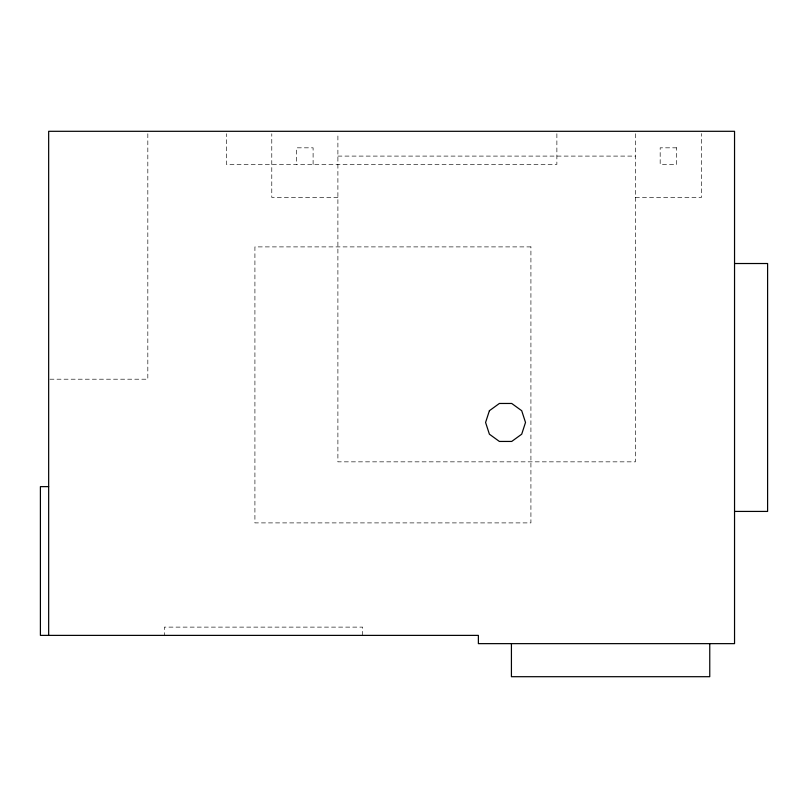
<?xml version="1.0" encoding="UTF-8"?>
<svg xmlns="http://www.w3.org/2000/svg" width="808" height="808" viewBox="0 0 808 808"><rect width="100%" height="100%" fill="white"/><g stroke="black" fill="none" stroke-linecap="round" stroke-linejoin="round"><path stroke-width="0.61" stroke-dasharray="4.04 3.03" d="M337.896 156.096L635.381 156.096M337.896 197.404L271.781 197.404L271.781 133.795M635.381 197.404L701.495 197.404L701.495 133.572M49.914 379.204L147.824 379.204L147.824 133.774M635.381 133.774L635.381 461.843L337.896 461.843L337.896 133.774M556.874 133.744L556.874 164.357L226.331 164.357L226.331 133.744M362.681 635.381L362.681 627.119L164.357 627.119L164.357 635.381M313.1 164.357L313.1 147.824L296.576 147.824L296.576 164.357M676.7 147.824L660.176 147.824L660.176 164.357L676.7 164.357L676.7 147.824M530.917 246.894L254.914 246.894L254.914 522.897L530.917 522.897L530.917 246.894"/><path stroke-width="1.21" d="M734.543 263.519L767.6 263.519L767.6 511.424L734.543 511.424M48.662 486.638L40.4 486.638L40.4 635.381L478.376 635.381L478.376 643.643L734.543 643.643L734.543 131.3L48.662 131.3L48.662 635.381M709.757 643.643L709.757 676.7L511.424 676.7L511.424 643.643M489.396 410.716L485.578 422.453L489.396 434.189L499.374 441.441L511.716 441.441L521.705 434.189L525.513 422.453L521.705 410.716L511.716 403.465L499.374 403.465L489.396 410.716"/></g></svg>
